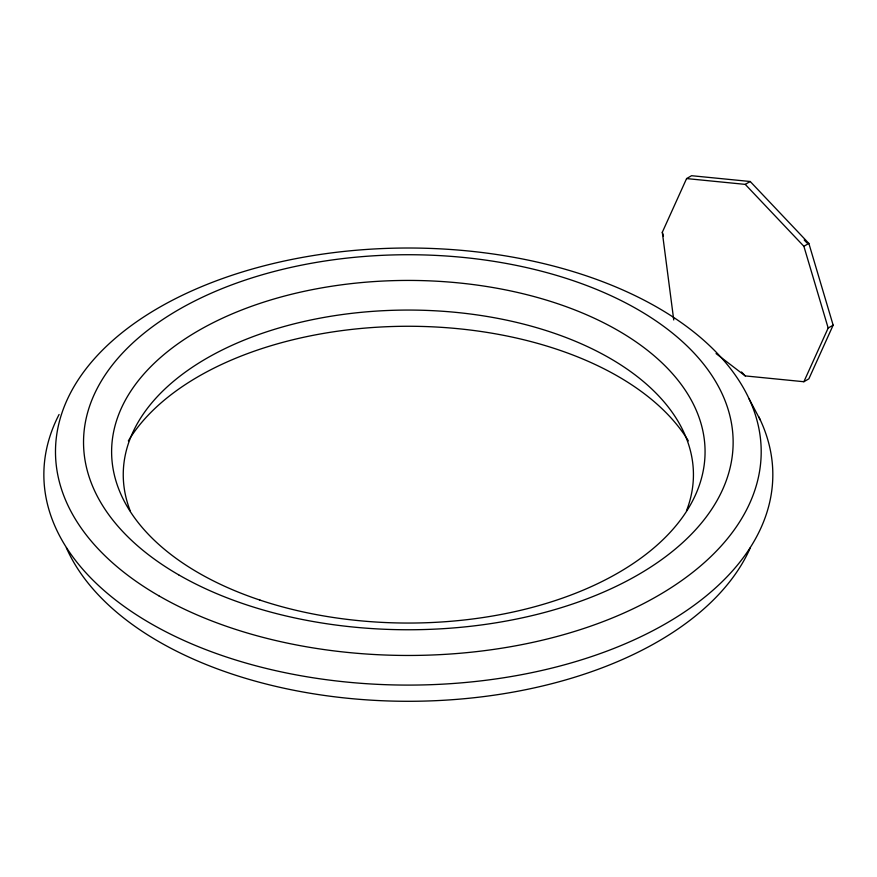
<?xml version="1.0" encoding="UTF-8"?>
<svg xmlns="http://www.w3.org/2000/svg" width="877" height="877" viewBox="0 0 877 877"><rect width="100%" height="100%" fill="white"/><g stroke="black" fill="none" stroke-linecap="round" stroke-linejoin="round"><path stroke-width="1.32" d="M673.744 319.973L662.31 232.262L686.592 178.579L691.569 175.707L750.219 181.506L808.857 243.411L833.15 325.159L808.857 378.842L803.88 381.725L745.242 375.915L716.06 353.584M803.88 381.725L828.173 328.031L833.15 325.159M686.592 178.579L745.242 184.378L750.219 181.506M745.242 184.378L803.88 246.294L808.857 243.411M804.187 239.991L806.993 242.962M741.514 371.98L745.242 375.915M749.177 399.013L760.403 420.193M803.88 246.294L828.173 328.031M662.31 232.262L663.461 236.154M758.758 416.761A364.492 210.436 0 0 1 406.281 685.09A364.492 210.436 0 0 1 59.077 414.481M750.328 547.752A352.861 203.727 0 0 1 408.342 701.293A352.861 203.727 0 0 1 66.345 547.752M130.191 510.765A285.091 164.602 0 0 1 408.342 310.063A285.091 164.602 0 0 1 686.494 510.765M128.338 440.879A296.722 171.311 0 0 1 408.342 326.266A296.722 171.311 0 0 1 688.335 440.879M158.825 595.79A352.861 203.727 0 0 0 749.177 504.461A352.861 203.727 0 0 0 317.014 254.955A352.861 203.727 0 0 0 158.825 595.79M178.678 574.841A324.797 187.514 0 0 0 722.067 490.78A324.797 187.514 0 0 0 324.271 261.116A324.797 187.514 0 0 0 178.678 574.841M259.976 600.098A296.722 171.311 0 0 0 705.064 451.732A296.722 171.311 0 0 0 259.976 303.376A296.722 171.311 0 0 0 259.976 600.098"/></g></svg>
